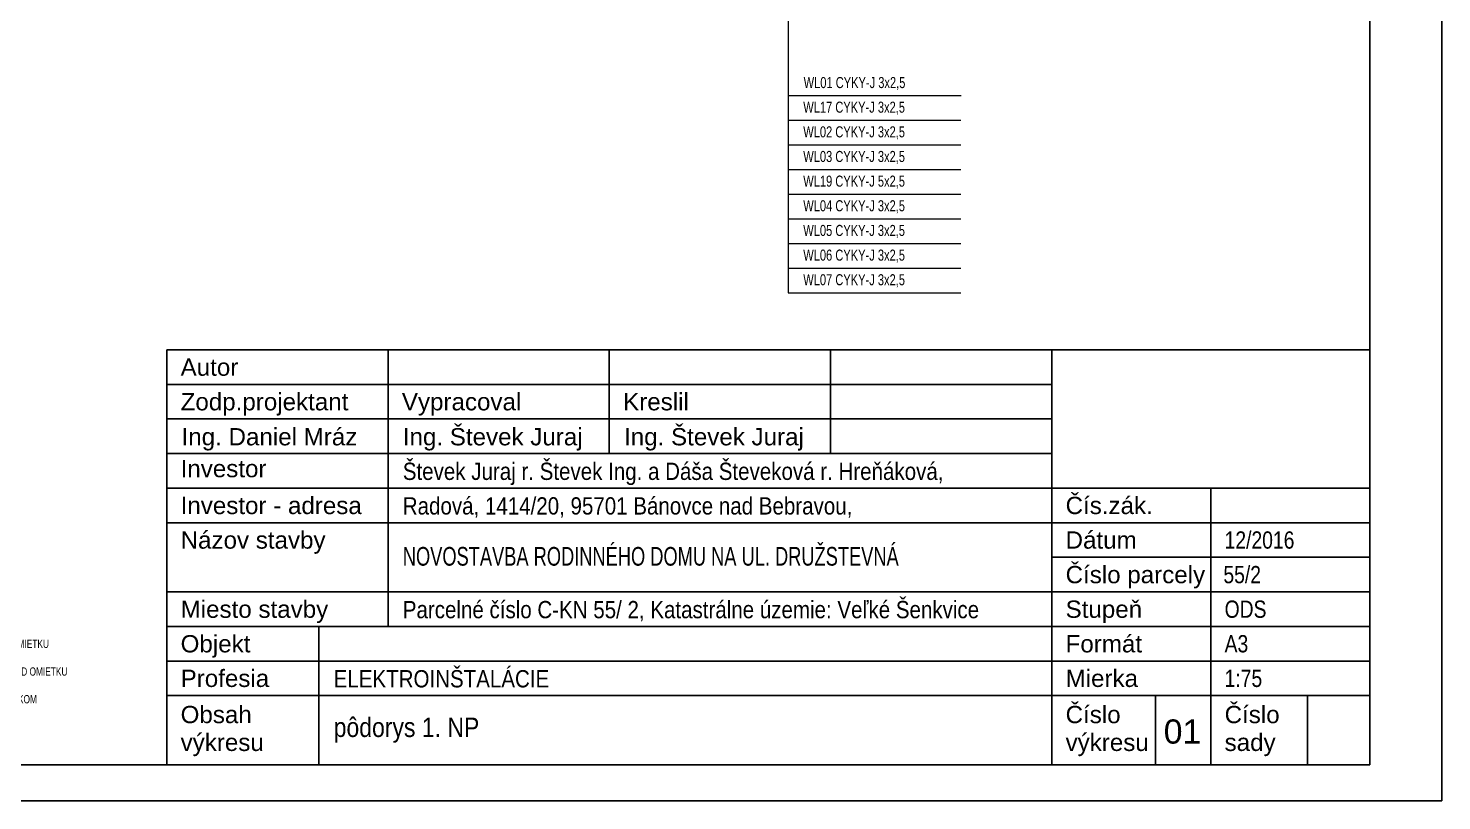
# Model space of a CAD drawing. Header units: millimetres. Extents: x -46602525 to 119548367, y -46665079 to 96925382.
# Drawn here: x 47016 to 72571, y -41137 to -27175 of the extents above; entities that cross this region are included whole.
import ezdxf

# ---------------------------------------------------------------- set-up
doc = ezdxf.new("R2010")
doc.units = ezdxf.units.MM
doc.layers.add('KABELAZ_POPIS', color=4, linetype='Continuous', lineweight=9)
for name, color, linetype in [('MUR_POH', 64, 'Continuous'), ('POP', 7, 'Continuous'), ('POP_100', 8, 'Continuous'), ('RAM_100', 160, 'Continuous'), ('ROZPISKA100', 7, 'Continuous'), ('TXT_50_MIESTN', 7, 'Continuous')]:
    doc.layers.add(name, color=color, linetype=linetype)
doc.styles.add('ARIAL', font='arial.ttf', dxfattribs={"height": 250})
doc.styles.add('ROMANS', font='arial.ttf', dxfattribs={"width": 0.85})
doc.styles.get("Standard").update_dxf_attribs({"font": 'arial.ttf'})
doc.styles.add('TR-ELEC', font='TXT', dxfattribs={"width": 0.75, "height": 2})

# ---------------------------------------------------------------- blocks, each defined once
blk = doc.blocks.new('Z_RAM_A_3_hp 1220')
at = {"layer": 'POP', "linetype": 'Continuous'}
blk.add_lwpolyline([(-288.5, -408), (-6.5, -408), (-6.5, -13), (-288.5, -13)], close=True, dxfattribs=at)
at = {"layer": 'RAM_100', "color": 240, "linetype": 'Continuous'}
blk.add_lwpolyline([(-297, -420), (0, -420), (0, 0), (-297, 0)], close=True, dxfattribs=at)
at = {"layer": 'RAM_100', "linetype": 'Continuous'}
blk.add_lwpolyline([(-288.5, -13), (-288.5, -408), (-6.5, -408), (-6.5, -13)], close=True, dxfattribs=at)

msp = doc.modelspace()

# ---------------------------------------------------------------- linework, layer by layer
at = {"layer": 'KABELAZ_POPIS', "ltscale": 5}
for p, q in [((60760, -28390), (63885, -28390)), ((60753, -28835), (63878, -28835)), ((60753, -29281), (63878, -29281)), ((60753, -29726), (63878, -29726)), ((60753, -30172), (63878, -30172)), ((60753, -30618), (63878, -30618)), ((60753, -31063), (63878, -31063)), ((60753, -31509), (63878, -31509)), ((60753, -31954), (63878, -31954))]:
    msp.add_line(p, q, dxfattribs=at)
msp.add_lwpolyline([(60265, -21218), (60760, -21218), (60753, -31954)], dxfattribs=at)
at = {"layer": 'POP_100', "color": 8}
for p, q in [((71271, -40487), (71271, -12287)), ((65991, -40487), (71271, -40487))]:
    msp.add_line(p, q, dxfattribs=at)
at = {"layer": 'ROZPISKA100', "color": 2}
for p, q in [((49521, -32987), (49521, -40487)), ((71271, -32987), (49521, -32987)), ((65521, -32987), (65521, -40487)), ((71271, -40487), (71271, -32987)), ((49521, -35487), (71271, -35487)), ((71271, -37987), (49521, -37987)), ((49521, -40487), (71271, -40487))]:
    msp.add_line(p, q, dxfattribs=at)
at = {"layer": 'ROZPISKA100'}
for p, q in [((53521, -37987), (53521, -32987)), ((57521, -34862), (57521, -32987)), ((61521, -34862), (61521, -32987)), ((49521, -33612), (65521, -33612)), ((49521, -34237), (65521, -34237)), ((49521, -34862), (65521, -34862)), ((68396, -40487), (68396, -35487)), ((49521, -36112), (71271, -36112)), ((65521, -36737), (71271, -36737)), ((49521, -37362), (71271, -37362)), ((52271, -37987), (52271, -40482)), ((49521, -38612), (71271, -38612)), ((49521, -39237), (71271, -39237)), ((67396, -40487), (67396, -39237)), ((70146, -40487), (70146, -39237))]:
    msp.add_line(p, q, dxfattribs=at)

# ---------------------------------------------------------------- block references
at = {"layer": 'MUR_POH', "color": 8, "ltscale": 0.3, "xscale": 100, "yscale": 100, "zscale": 100, "rotation": 270.0000000000635}
msp.add_blockref('Z_RAM_A_3_hp 1220', (72571, -41137), dxfattribs=at)

# ---------------------------------------------------------------- texts
at = {"layer": 'ROZPISKA100'}
for s, height, style, p in [('Autor', 312.5, 'ARIAL', (49771, -33456)), ('Zodp.projektant', 312.5, 'ARIAL', (49771, -34081)), ('Vypracoval', 312.5, 'ARIAL', (53771, -34081)), ('Kreslil', 312.5, 'ARIAL', (57771, -34081)), ('Ing. Daniel Mráz', 312.5, 'ROMANS', (49788, -34714)), ('Ing. Števek Juraj', 312.5, 'ROMANS', (53788, -34714)), ('Ing. Števek Juraj', 312.5, 'ROMANS', (57788, -34714)), ('Investor', 312.5, 'ARIAL', (49771, -35290)), ('Investor - adresa', 312.5, 'ARIAL', (49771, -35956)), ('Čís.zák.', 312.5, 'ARIAL', (65771, -35956)), ('Názov stavby', 312.5, 'ARIAL', (49771, -36581)), ('Dátum', 312.5, 'ARIAL', (65771, -36581)), ('Číslo parcely', 312.5, 'ARIAL', (65771, -37206)), ('Miesto stavby', 312.5, 'ARIAL', (49771, -37831)), ('Stupeň', 312.5, 'ARIAL', (65771, -37831)), ('Objekt', 312.5, 'ARIAL', (49771, -38456)), ('Formát', 312.5, 'ARIAL', (65771, -38456)), ('Profesia', 312.5, 'ARIAL', (49771, -39081)), ('Mierka', 312.5, 'ARIAL', (65771, -39081)), ('Číslo', 312.5, 'ARIAL', (65771, -39735)), ('Číslo', 312.5, 'ARIAL', (68646, -39735)), ('Obsah', 312.5, 'ARIAL', (49771, -39735)), ('01', 437.5, 'ROMANS', (67545, -40105)), ('výkresu', 312.5, 'ARIAL', (49771, -40238)), ('výkresu', 312.5, 'ARIAL', (65771, -40238)), ('sady', 312.5, 'ARIAL', (68646, -40238))]:
    msp.add_text(s, height=height, dxfattribs=dict(at, style=style)).set_placement(p)
at = {"layer": 'ROZPISKA100', "style": 'ROMANS'}
for s, height, width, p in [('Števek Juraj r. Števek Ing. a Dáša Števeková r. Hreňáková, ', 312.5, 0.85, (53788, -35339)), ('Radová, 1414/20, 95701 Bánovce nad Bebravou,', 312.5, 0.85, (53788, -35964)), ('NOVOSTAVBA RODINNÉHO DOMU NA UL. DRUŽSTEVNÁ', 337.5, 0.7, (53788, -36888)), ('Parcelné číslo C-KN 55/ 2, Katastrálne územie:^JVeľké Šenkvice', 312.5, 0.85, (53788, -37839)), ('ELEKTROINŠTALÁCIE', 312.5, 0.85, (52538, -39089)), ('pôdorys 1. NP', 350, 0.85, (52538, -39985))]:
    msp.add_text(s, height=height, dxfattribs=dict(at, width=width)).set_placement(p)
at = {"layer": 'ROZPISKA100', "width": 0.8}
for tag, p, s in [('12/2016', (68646, -36581), 'DÁTUM'), ('55/2', (68624, -37206), 'ARCH.ČÍSLO'), ('ODS', (68646, -37831), 'STUPEŇ'), ('A3', (68646, -38456), 'FORMÁT'), ('1:75', (68646, -39081), 'MIERKA')]:
    msp.add_attdef(tag, p, s, height=312.5, dxfattribs=at)
at = {"layer": 'TXT_50_MIESTN', "ltscale": 5, "char_height": 200, "width": 4258.46, "attachment_point": 1, "style": 'TR-ELEC'}
for s, insert in [('{WL01 CYKY-J 3x2,5}', (61035, -28056)), ('{WL17 CYKY-J 3x2,5}', (61028, -28501)), ('{WL02 CYKY-J 3x2,5}', (61028, -28947)), ('{WL03 CYKY-J 3x2,5}', (61028, -29392)), ('{WL19 CYKY-J 5x2,5}', (61028, -29838)), ('{WL04 CYKY-J 3x2,5}', (61028, -30283)), ('{WL05 CYKY-J 3x2,5}', (61028, -30729)), ('{WL06 CYKY-J 3x2,5}', (61028, -31175)), ('{WL07 CYKY-J 3x2,5}', (61028, -31620))]:
    msp.add_mtext(s, dxfattribs=dict(at, insert=insert))
at = {"layer": 'TXT_50_MIESTN', "lineweight": 9, "ltscale": 5, "insert": (42952, -35726), "char_height": 150, "width": 5979.03, "attachment_point": 1, "style": 'TR-ELEC'}
msp.add_mtext('{JEDNOPÓLOVÝ SPÍNAČ POD OMIETKU\\P\\PSTRIEDAVÝ PREPÍNAČ POD OMIETKU\\P\\PSÉRIOVÝ STRIEDAVÝ PREPÍNAČ POD OMIETKU\\P\\PSÉRIOVÝ PREPÍNAČ POD OMIETKU\\P\\PKRÍŽOVÝ PREPÍNAČ POD OMIETKU\\P\\PJEDNOFÁZOVÁVÁ ZÁSUVKA JEDNONÁSOBNÁ POD OMIETKU\\P\\PJEDNOFÁZOVÁVÁ ZÁSUVKA DVOJ-TROJNÁSOBNÁ POD OMIETKU\\P\\PJEDNOFÁZOVÁVÁ ZÁSUVKA JEDNONÁSOBNÁ S VIEČKOM}', dxfattribs=at)

doc.saveas('drawing.dxf')
